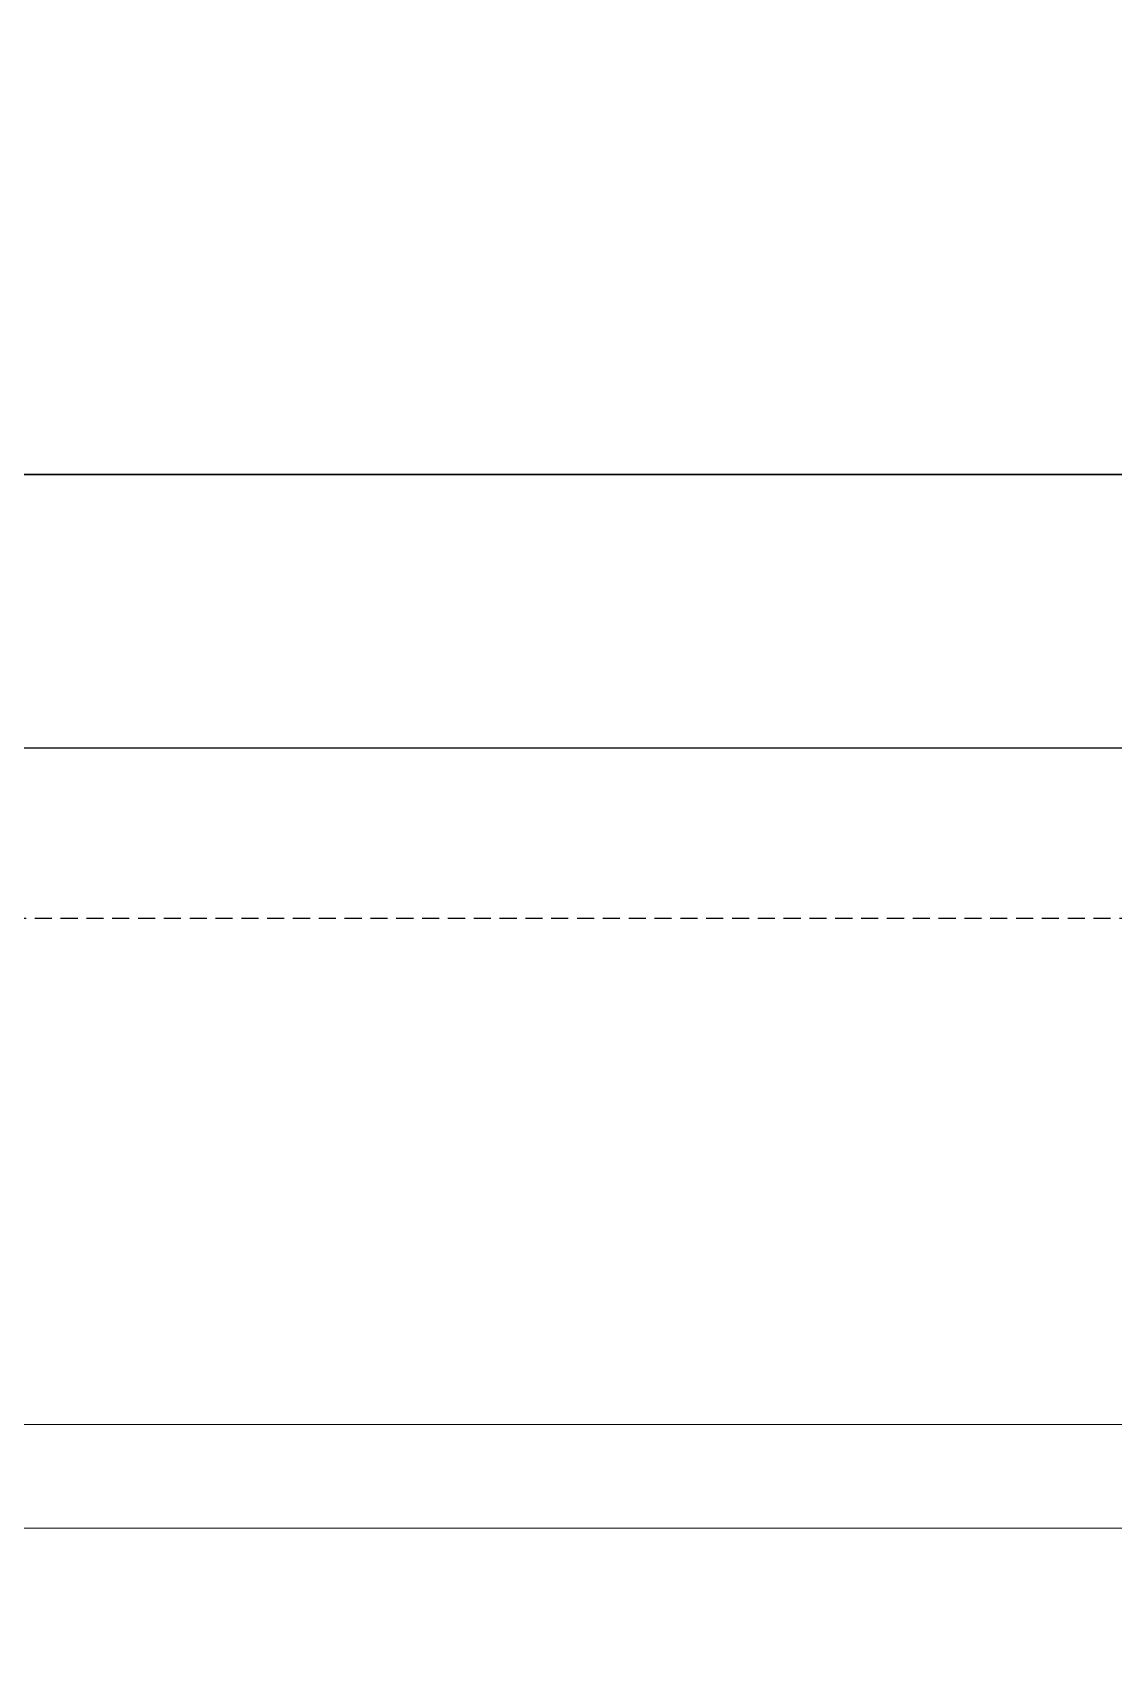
# Model space of a CAD drawing. Header units: millimetres. Extents: x 13515 to 183937, y -33900 to -660.
# Drawn here: x 121635.2 to 121647.57, y -19629.38 to -19610.64 of the extents above; entities that cross this region are included whole.
import ezdxf

# ---------------------------------------------------------------- set-up
doc = ezdxf.new("R2010")
doc.units = ezdxf.units.MM
doc.header["$LTSCALE"] = 100
doc.header["$MEASUREMENT"] = 0
doc.linetypes.add('HIDDEN2', pattern=[0.1875, 0.125, -0.0625])
doc.layers.get('0').update_dxf_attribs({"linetype": 'CONTINUOUS'})
for name, color, linetype in [('ELE7 (0.07)', 8, 'CONTINUOUS'), ('ELE9', 9, 'CONTINUOUS'), ('OVERHEAD DOOR - 1', 4, 'CONTINUOUS'), ('OVERHEAD DOOR - ELE', 9, 'CONTINUOUS'), ('STAIR', 4, 'CONTINUOUS')]:
    doc.layers.add(name, color=color, linetype=linetype)

# ---------------------------------------------------------------- blocks, each defined once
blk = doc.blocks.new('A$C2EBE1E08')
at = {"layer": 'STAIR', "ltscale": 0.2}
blk.add_lwpolyline([(2800, 9000), (0, 9000)], dxfattribs=at)
blk = doc.blocks.new('A$C2563bbe5')
at = {"layer": 'ELE7 (0.07)', "ltscale": 0.002}
blk.add_line((4275, 252), (6725, 252), dxfattribs=at)
at = {"layer": 'OVERHEAD DOOR - 1', "lineweight": 0}
for p, q in [((4229.6, 823), (6770.4, 823)), ((6770.4, 747), (4229.6, 747))]:
    blk.add_line(p, q, dxfattribs=at)
at = {"layer": 'OVERHEAD DOOR - ELE', "ltscale": 0.002}
blk.add_line((6725, 52), (4275, 52), dxfattribs=at)
blk = doc.blocks.new('FGHJ')
at = {"layer": 'ELE9', "linetype": 'HIDDEN2'}
blk.add_lwpolyline([(37195449.1, 67346.3), (37195449.1, 40346.3), (37042549.1, 40346.3), (37042549.1, 51346.3), (37030449.1, 51346.3), (37030449.1, -38303.7), (37200899.1, -38303.7)], dxfattribs=at)
at = {"layer": 'ELE9', "ltscale": 1000, "rotation": 180}
blk.add_blockref('A$C2EBE1E08', (37191845.1, 49671.3), dxfattribs=at)
at = {"layer": 'ELE9', "ltscale": 0.1, "xscale": -1, "rotation": 180}
blk.add_blockref('A$C2563bbe5', (37184999.1, 40723.3), dxfattribs=at)

msp = doc.modelspace()

# ---------------------------------------------------------------- block references
at = {"xscale": 0.01565102769230769, "yscale": 0.01565102769230769, "zscale": 0.01565102769230769}
msp.add_blockref('FGHJ', (-460436.194, -20252.242), dxfattribs=at)

doc.saveas('drawing.dxf')
